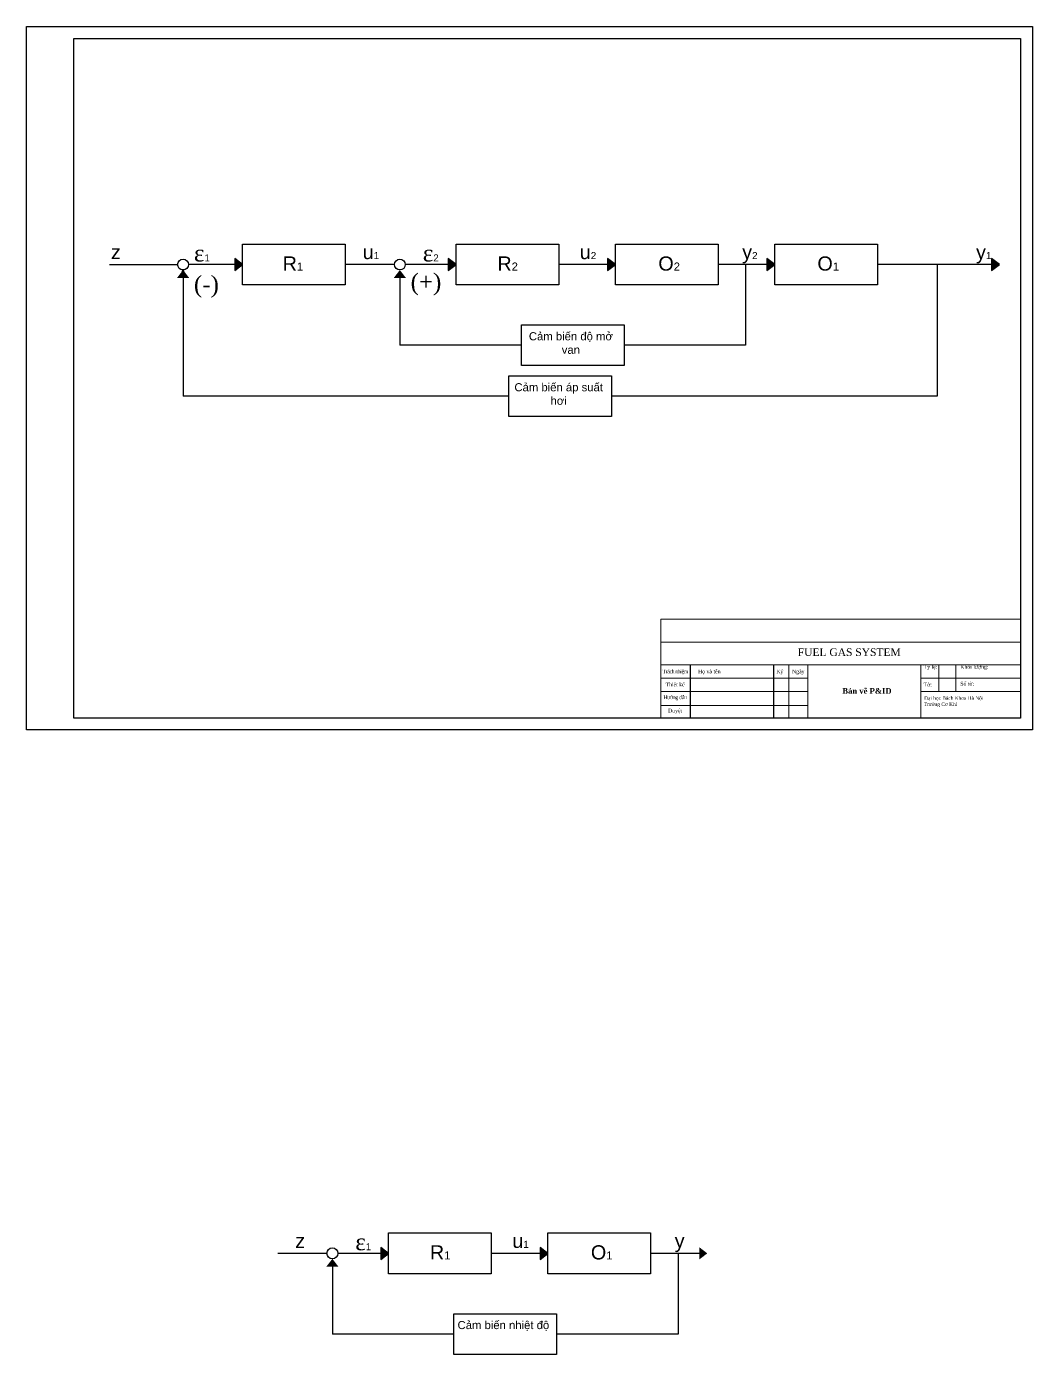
# Model space of a CAD drawing. Header units: millimetres. Extents: x 9362 to 123457, y 9195 to 46674.
# Drawn here: x 98576 to 123457, y 13852 to 46674 of the extents above; entities that cross this region are included whole.
import ezdxf

# ---------------------------------------------------------------- set-up
doc = ezdxf.new("R2010")
doc.units = ezdxf.units.MM
doc.layers.add('Co_ban', color=7, linetype='Continuous')
doc.styles.add('MtXpl_Times_New_Roma', font='Times New Roman.ttf')
doc.styles.get("Standard").update_dxf_attribs({"font": 'Arial.ttf'})

msp = doc.modelspace()

# ---------------------------------------------------------------- hatches: boundary and pattern name
h = msp.add_hatch(color=256)
h.dxf.hatch_style = 1
h.paths.add_polyline_path([(103918, 40792), (103724, 40643), (103724, 40940)])
h = msp.add_hatch(color=256)
h.dxf.hatch_style = 1
h.paths.add_polyline_path([(109201, 40792), (109008, 40643), (109008, 40940)])
h = msp.add_hatch(color=256)
h.dxf.hatch_style = 1
h.paths.add_polyline_path([(113142, 40792), (112948, 40643), (112948, 40940)])
h = msp.add_hatch(color=256)
h.dxf.hatch_style = 1
h.paths.add_polyline_path([(117083, 40792), (116889, 40643), (116889, 40940)])
h = msp.add_hatch(color=256)
h.dxf.hatch_style = 1
h.paths.add_polyline_path([(122639, 40792), (122446, 40643), (122446, 40940)])
h = msp.add_hatch(color=256)
h.dxf.hatch_style = 1
h.paths.add_polyline_path([(102448, 40657), (102597, 40463), (102300, 40463)])
h = msp.add_hatch(color=256)
h.dxf.hatch_style = 1
h.paths.add_polyline_path([(107810, 40657), (107958, 40463), (107661, 40463)])
h = msp.add_hatch(color=256)
h.dxf.hatch_style = 1
h.paths.add_polyline_path([(107532, 16350), (107339, 16202), (107339, 16499)])
h = msp.add_hatch(color=256)
h.dxf.hatch_style = 1
h.paths.add_polyline_path([(111473, 16350), (111280, 16202), (111280, 16499)])
h = msp.add_hatch(color=256)
h.dxf.hatch_style = 1
h.paths.add_polyline_path([(115414, 16350), (115220, 16202), (115220, 16499)])
h = msp.add_hatch(color=256)
h.dxf.hatch_style = 1
h.paths.add_polyline_path([(106141, 16215), (106289, 16022), (105992, 16022)])

# ---------------------------------------------------------------- linework, layer by layer
for p, q in [((100625, 40792), (102313, 40792)), ((103879, 40792), (102584, 40792)), ((107674, 40792), (106457, 40792)), ((109162, 40792), (107945, 40792)), ((113103, 40792), (111740, 40792)), ((117044, 40792), (115681, 40792)), ((116362, 40792), (116362, 38796)), ((122448, 40792), (119622, 40792)), ((121100, 40792), (121100, 37537)), ((102448, 40618), (102448, 37537)), ((107810, 40510), (107810, 38796)), ((110816, 38796), (107810, 38796)), ((116362, 38796), (113355, 38796)), ((110505, 37537), (102448, 37537)), ((121100, 37537), (113044, 37537)), ((123164, 29580), (99747, 29580)), ((106005, 16350), (104788, 16350)), ((107494, 16350), (106276, 16350)), ((111434, 16350), (110071, 16350)), ((115375, 16350), (114012, 16350)), ((114694, 16350), (114694, 14355)), ((106141, 16068), (106141, 14355)), ((109148, 14355), (106141, 14355)), ((114694, 14355), (111687, 14355))]:
    msp.add_line(p, q)
for points in [[(98576, 46674), (123457, 46674), (123457, 29287), (98576, 29287)], [(103918, 41295), (106457, 41295), (106457, 40289), (103918, 40289)], [(109201, 41295), (111740, 41295), (111740, 40289), (109201, 40289)], [(113142, 41295), (115681, 41295), (115681, 40289), (113142, 40289)], [(117083, 41295), (119622, 41295), (119622, 40289), (117083, 40289)], [(103724, 40643), (103918, 40792), (103724, 40940)], [(109008, 40643), (109201, 40792), (109008, 40940)], [(112948, 40643), (113142, 40792), (112948, 40940)], [(116889, 40643), (117083, 40792), (116889, 40940)], [(122446, 40643), (122639, 40792), (122446, 40940)], [(102478, 40618), (102448, 40657), (102419, 40618)], [(110816, 39299), (113355, 39299), (113355, 38293), (110816, 38293)], [(110505, 38040), (113044, 38040), (113044, 37034), (110505, 37034)], [(107532, 16854), (110071, 16854), (110071, 15847), (107532, 15847)], [(111473, 16854), (114012, 16854), (114012, 15847), (111473, 15847)], [(107339, 16202), (107532, 16350), (107339, 16499)], [(111280, 16202), (111473, 16350), (111280, 16499)], [(109148, 14858), (111687, 14858), (111687, 13852), (109148, 13852)]]:
    msp.add_lwpolyline(points, close=True)
msp.add_lwpolyline([(99747, 29580), (99747, 46382), (123164, 46382), (123164, 29580)])
for centre in [(102448, 40792), (107810, 40792), (106141, 16350)]:
    msp.add_circle(centre, 135)
at = {"layer": 'Co_ban', "lineweight": 13}
for p, q in [((114266, 32023), (123169, 32023)), ((114266, 29580), (114266, 32023)), ((114266, 31459), (123169, 31459)), ((114266, 30895), (123169, 30895)), ((117429, 29580), (117429, 30895)), ((117899, 30895), (117899, 29580)), ((120695, 29580), (120695, 30895)), ((121138, 30238), (121138, 30895)), ((121563, 30895), (121563, 30238)), ((114266, 30566), (117899, 30566)), ((120695, 30566), (123169, 30566)), ((114266, 30238), (117899, 30238)), ((120695, 30238), (123169, 30238)), ((114266, 29896), (117899, 29896))]:
    msp.add_line(p, q, dxfattribs=at)
at = {"layer": 'Co_ban'}
for p, q in [((114989, 30895), (114989, 29580)), ((117050, 30895), (117050, 29580))]:
    msp.add_line(p, q, dxfattribs=at)

# ---------------------------------------------------------------- texts
at = {"attachment_point": 1}
for s, width, insert, char_height in [('{\\fArial|b0|i0|c163|p34;z}', 440.28, (100663, 41276), 350), ('{\\fTimes New Roman Greek|b0|i0|c161|p18;\\H1.16667x;ε\\fArial|b0|i0|c163|p34;\\H0.42857x;1}', 440.28, (102717, 41276), 350), ('{\\fArial|b0|i0|c163|p34;u\\H0.5x;1}', 440.28, (106891, 41276), 350), ('{\\fTimes New Roman Greek|b0|i0|c161|p18;\\H1.16667x;ε\\fArial|b0|i0|c163|p34;\\H0.42857x;2}', 440.28, (108377, 41276), 350), ('{\\fArial|b0|i0|c163|p34;u\\H0.5x;2}', 440.28, (112260, 41276), 350), ('{\\fArial|b0|i0|c163|p34;y\\H0.5x;2}', 440.28, (116277, 41276), 350), ('{\\fArial|b0|i0|c163|p34;y\\H0.5x;1}', 440.28, (122061, 41276), 350), ('{\\fArial|b0|i0|c163|p34;R\\H0.57143x;1}', 290.24, (104911, 40992), 350), ('{\\fArial|b0|i0|c163|p34;R\\H0.57143x;2}', 350, (110222, 40992), 350), ('{\\fArial|b0|i0|c163|p34;O\\H0.57143x;2}', 290.24, (114203, 40992), 350), ('{\\fArial|b0|i0|c163|p34;O\\H0.57143x;1}', 290.24, (118138, 40992), 350), ('{\\fTimes New Roman Greek|b0|i0|c163|p18;\\H1.16667x;(-)}', 656.99, (102717, 40511), 350), ('{\\fTimes New Roman Greek|b0|i0|c163|p18;\\H1.16667x;(+)}', 440.28, (108077, 40569), 350), ('\\pxqc;Cảm biến độ mở van', 2301.02, (110889, 39119), 200), ('\\pxqc;Cảm biến áp suất hơi', 2301.02, (110588, 37859), 200), ('{\\fArial|b0|i0|c163|p34;z}', 440.28, (105222, 16835), 350), ('{\\fArial|b0|i0|c163|p34;u\\H0.5x;1}', 440.28, (110591, 16835), 350), ('{\\fArial|b0|i0|c163|p34;y}', 440.28, (114608, 16835), 350), ('{\\fTimes New Roman Greek|b0|i0|c161|p18;\\H1.16667x;ε\\fArial|b0|i0|c163|p34;\\H0.42857x;1}', 440.28, (106708, 16835), 350), ('{\\fArial|b0|i0|c163|p34;R\\H0.57143x;1}', 350, (108553, 16550), 350), ('{\\fArial|b0|i0|c163|p34;O\\H0.57143x;1}', 350, (112535, 16550), 350), ('\\pxqc;{\\fArial|b0|i0|c163|p34;Cảm biến nhiệt độ}', 2301.02, (109220, 14678), 200)]:
    msp.add_mtext_dynamic_manual_height_columns(s, width=width, gutter_width=6.25, heights=[0], dxfattribs=dict(at, insert=insert, char_height=char_height))
at = {"layer": 'Co_ban', "lineweight": 13, "style": 'MtXpl_Times_New_Roma'}
for s, height, p in [('  Tờ:', 94, (120695, 30362)), ('   Số tờ:', 94, (121563, 30384)), ('    Trường Cơ Khí', 86.92, (120637, 29881)), ('  Đại học Bách Khoa Hà Nội', 86.92, (120712, 30033))]:
    msp.add_text(s, height=height, dxfattribs=at).set_placement(p)
at = {"layer": 'Co_ban', "lineweight": 13}
for s, insert, char_height, width, attachment_point in [('{\\fTimes New Roman|b0|i0|c163|p18;FUEL GAS SYSTEM }', (117652, 31304), 188.45, 2816.6, 1), ('\\pxb1,ql;{\\fTimes New Roman|b0|i0|c0|p18;  Tỷ lệ:}', (120695, 30895), 93.96, 704.73, 1), ('\\pxb0.5,ql;{\\fTimes New Roman|b0|i0|c0|p18;   Khối lượng:}', (121563, 30895), 93.96, 1148.27, 1), ('\\pxqc;{\\fTimes New Roman|b0|i0|c0|p18;\\T0.85;Trách nhiệm}', (114266, 30781), 93.96, 704.73, 1), ('\\pxqc;{\\fTimes New Roman|b0|i0|c0|p18;Họ và tên}', (114994, 30781), 93.96, 939.64, 1), ('\\pxqc;{\\fTimes New Roman|b0|i0|c0|p18;Ký}', (116856, 30781), 93.96, 704.73, 1), ('\\pxqc;{\\fTimes New Roman|b0|i0|c0|p18;Ngày}', (117429, 30781), 93.96, 469.82, 1), ('\\pxqc;{\\fTimes New Roman|b0|i0|c0|p18;Thiết kế}', (114266, 30456), 93.96, 704.73, 1), ('\\pxi1.6773;{\\fTimes New Roman|b1|i0|c163|p18;Bản vẽ P&ID}', (119245, 30252), 140.95, 2600.53, 5), ('\\pxqc;{\\fTimes New Roman|b0|i0|c0|p18;\\T0.9;Hướng dẫn}', (114266, 30143), 93.96, 704.73, 1), ('\\pxqc;{\\fTimes New Roman|b0|i0|c0|p18;Duyệt}', (114266, 29812), 93.96, 704.73, 1)]:
    msp.add_mtext(s, dxfattribs=dict(at, insert=insert, char_height=char_height, width=width, attachment_point=attachment_point))

doc.saveas('drawing.dxf')
